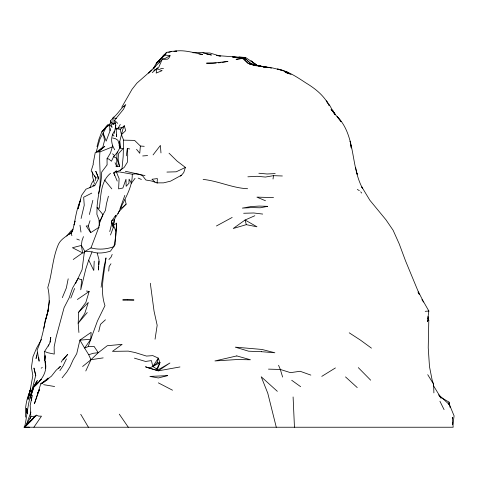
<?xml version="1.0" encoding="UTF-8"?>
<svg xmlns="http://www.w3.org/2000/svg" width="478" height="478" viewBox="0 0 478 478"><rect width="100%" height="100%" fill="white"/><g stroke="black" fill="none" stroke-linecap="round" stroke-linejoin="round"><path stroke-width="0.72" d="M25.459 417.163C24.94 408.152 26.308 398.837 30.353 390.705M110.502 235.003L113.31 227.426L113.513 225.335L116.638 223.166L115.688 236.299L113.949 246.624C106.6 249.343 98.576 249.916 90.981 247.927L84.403 251.727L82.067 269.723L75.566 283.621M112.491 145.593L112.306 146.919L99.932 151.896C98.791 165.752 102.011 179.847 98.564 193.494M86.416 291.018L89.153 291.472L85.867 302.443L78.697 312.194L78.171 323.242L78.912 332.497M94.22 261.143L93.766 270.5L88.717 260.134L92.045 251.858C98.044 253.896 104.491 252.976 110.478 251.147L115.12 244.503L116.638 223.166M101.121 287.29L103.869 267.758L106.002 257.899C104.174 273.733 99.639 289.847 104.963 305.639L97.44 321.001L90.778 339.284L79.892 340.121L84.606 348.068L88.185 346.604L90.778 339.284L91.113 332.359L79.892 340.121L76.731 353.702L73.164 359.785L70.057 366.674L66.8 372.015L62.104 377.853M169.039 153.193L177.105 161.116L185.404 167.431L183.755 172.54L181.538 175.175L170.58 181.15L163.56 182.859L157.077 182.871L151.203 180.917L145.892 180.033L142.396 175.54L138.937 174.255L135.453 173.849L132.269 174.207C132.531 188.714 123.246 200.85 118.072 213.732M109.868 124.8L106.451 127.005L103.152 133.063L106.176 141.088L110.077 130.703L110.197 128.612M157.101 183.253L157.37 178.569L151.944 179.286L155.015 182.07M115.849 166.219L119.56 166.511L118.162 159.114L118.454 153.743L123.091 148.55L120.163 148.12L119.745 141.476L121.466 134.682L125.678 130.625L124.298 125.75L120.277 129.347L121.466 134.682L123.587 140.144L123.193 156.3L122.021 168.453L120.342 170.288L113.752 172.827L114.696 175.48M98.719 266.336L98.45 270.052L98.982 259.691L97.231 253.179M98.827 264.848L99.095 261.137M114.182 133.47L115.915 124.949M108.727 271.11L109.121 266.551L110.968 263.76M123.587 140.144L134.599 140.395L140.383 146.047L139.755 153.295L136.547 149.315M45.159 355.178L44.585 360.872L45.201 356.474M50.28 342.182L50.423 340.796M50.566 339.41L50.782 337.337L49.676 343.461L44.585 351.438L45.512 368.281L45.398 361.726M115.132 216.6L115.79 215.273L111.482 221.147L113.31 227.426L114.362 219.42L118.95 211.64L126.132 204.088L125.045 199.541M273.028 179.011L273.488 175.665L282.361 175.982M126.294 155.816L127.327 148.467L129.723 148.969M452.899 424.398L454.1 415.896L449.511 404.794L448.985 402.094L440.638 397.182M155.051 339.183L157.172 325.279L154.053 311.172L150.313 283.251M95.146 180.72L95.6 177.78L94.68 175.773M93.102 163.858L95.277 152.422M24.719 426.537C28.13 411.11 28.005 393.932 37.344 380.56L32.229 389.379L30.156 397.827L35.695 375.373L33.95 368.024L35.826 375.75M49.473 300.686L47.316 313.956M38.724 357.544L39.118 361.195L37.111 350.027C41.245 340.802 43.408 330.913 45.237 321.025C48.917 310.198 50.543 298.75 47.794 287.481C52.317 273.159 52.466 257.767 58.603 243.953C61.823 237.793 68.575 235.529 72.805 230.755M43.791 328.296L45.524 319.668M68.193 278.811L66.323 288.037L62.319 297.657M32.379 395.187L30.18 405.272L30.837 416.75L30.084 418.716M89.386 214.52L92.852 200.348M30.759 388.196L28.071 399.166L30.287 390.377M37.451 352.31L36.017 358.524L36.943 355.728M108.428 196.201L106.451 203.807L105.441 210.416L102.985 214.616L99.89 221.965L98.313 228.621L90.981 247.927M28.071 399.166L30.192 390.263M98.683 331.756L100.47 324.329L105.459 319.782M121.466 134.682L122.78 129.442L124.298 125.75M71.939 235.702L71.049 233.682L72.614 230.498L75.04 221.069L74.09 224.977C75.626 216.415 77.089 207.805 80.627 199.774L78.081 208.719L81.553 195.436L85.98 189.174L94.752 185.643L98.689 178.372L95.827 171.333L98.689 178.372M109.737 231.561L111.858 223.25M81.093 218.476L84.242 205.253L83.674 197.217L91.788 193.106M159.043 63L159.933 60.348M96.998 146.632L98.988 139.086L101.987 131.366L106.098 127.064M30.759 388.279L30.006 391.07L32.833 375.66L31.452 367.241L32.982 356.684L36.585 348.121L41.508 339.434M47.92 311.142L45.237 321.025L48.625 309.105M250.06 64.416L250.382 63.233L244.21 57.432L237.823 57.623M179.961 366.955L158.29 370.856L145.485 366.793L149.172 368.126L152.793 366.512L156.993 362.916L158.343 358.13L152.799 355.626L146.477 356.074L135.238 352.579L128.313 351.127L112.467 351.36L122.129 344.345L107.275 345.719L98.271 352.698L90.975 359.713L82.604 366.507M30.419 389.731L28.094 397.493L29.403 394.201M112.306 146.919L110.526 152.9L107.054 158.744L107.084 164.802M96.066 152.303L100.057 138.799L103.152 133.063L104.551 140.478L102.806 147.206L96.066 152.303L99.036 151.687L99.932 151.896M93.288 164.181L91.167 170.909L95.6 177.78L98.677 178.127M88.717 260.134L85.807 268.983L80.728 289.793L81.708 279.379L80.537 279.499L78.039 278.507L72.525 288.126L69.208 297.71L64.088 307.653L56.093 337.229L54.145 346.926L54.253 354.09L47.382 352.639L44.585 351.438M110.508 173.335C100.135 181.736 101.217 196.404 99.197 208.378L97.046 207.601C97.572 195.633 101.539 184.078 101.706 172.068L106.947 165.095M99.406 227.014L90.677 232.696L88.263 225.957L90.025 220.74M34.01 386.792L30.753 396.37L31.375 400.002M30.945 412.03L26.182 425.145M37.977 393.639L34.434 403.749L40.917 383.446L48.774 378.624M83.453 236.634L82.001 240.715L81.368 245.435L82.61 252.88L73.218 259.506M153.139 68.82L156.33 63.198L160.835 58.543L165.31 55.048L170.078 55.705L169.015 57.868L167.682 59.153L162.126 59.511L148.724 73.104L151.849 70.009L136.911 83.118L132.036 89.326L121.741 107.281M157.095 370.444L159.945 362.712L158.343 358.13L152.793 366.512L156.712 368.932L157.095 370.444L158.29 370.856L169.911 363.005L157.095 370.444L149.172 368.126M114.35 131.151C110.4 136.911 110.956 144.021 114.738 149.775M165.31 55.048L166.487 52.395L171.459 51.475L168.662 52.455M38.24 392.97L39.543 389.612M124.836 195.353L120.044 208.695L122.966 207.004L126.132 204.088M89.918 187.812L91.746 183.176L93.766 180.033M48.344 346.162L48.87 344.829M70.798 298.105L74.61 288.485M112.181 254.427L111.069 257.11L108.93 259.542M85.783 370.982L90.975 359.713L88.711 354.73L84.606 348.068L90.778 339.284M39.411 389.379L37.487 393.896L39.56 389.265M162.126 59.511L158.409 68.121M28.525 394.78L30.431 390.783M117.821 151.932L113.579 156.7L111.446 161.229L108.793 159.001L107.054 158.744M100.022 220.908L102.985 214.616L97.046 207.601L96.891 214.329L99.89 221.965M66.424 358.906L63.281 365.461L59.905 370.617M71.049 233.682L72.614 230.498M156.712 368.932L159.945 362.712L156.993 362.916M26.272 425.271L30.837 416.75L36.149 415.914M119.004 145.617L119.996 146.674L120.092 147.457L116.996 153.002L116.686 163.458L117.486 166.744M116.518 134.234L116.68 136.589L116.118 128.749L118.197 128.098L120.277 124.483M61.244 362.139L62.546 359.928L67.727 354.359L63.096 359.916M157.644 67.631L156.898 68.736L152.225 72.614M33.89 427.236L41.484 416.171L38.563 416.111L36.471 415.077L24.671 427.236L32.498 419.517M246.056 59.571L244.431 58.197L244.861 57.569M153.707 68.378L155.338 66.06L153.575 68.372M110.077 130.703L109.39 124.441L110.968 122.332M135.047 178.324L131.39 183.205L129.096 179.142L128.935 183.277L126.15 186.312L125.989 179.22L122.87 188.021L118.604 188.876L119.112 178.623L116.399 172.11L119.416 171.925L132.269 174.207M32.779 419.194L34.948 416.32L23.9 427.236L453.168 427.236L452.343 417.306L452.367 418.722M108.667 124.382L107.472 124.931L102.005 131.976L104.383 129.263M153.074 154.902L160.393 145.426L160.972 152.924M116.064 129.203L114.541 120.319L123.527 109.211L125.792 104.551C120.755 108.106 117.994 114.051 113.035 117.809L112.999 124.328L115.515 123.258M153.922 68.085L155.374 66.526M66.783 236.078L70.858 231.011L73.14 229.105M58.603 368.532L60.437 366.315L56.081 370.307L51.433 376.192L41.305 383.858L40.917 383.446L41.891 383.565M87.241 312.576L78.171 323.242L84.714 313.574L88.316 302.484L78.697 312.194M428.479 311.411L428.85 310.999L422.725 300.292L417.814 290.552L405.535 260.874L399.196 243.828L393.107 230.259L385.967 219.82L369.87 200.258L361.828 186.97L362.587 188.457C350.255 165.8 356.104 135.943 337.205 116.548L341.053 121.549L331.051 109.313L334.917 113.854L331.762 109.934L333.471 112.3M109.39 124.441L112.049 127.429L110.478 120.88L112.874 118.281M38.342 382.472L34.918 386.057C41.759 379.855 47.902 371.454 45.141 361.721L45.661 364.445M39.321 381.45L41.281 379.401L33.974 386.302L30.753 396.37L31.554 400.528M45.547 380.548L48.129 378.098L42.93 382.657M237.572 59.565L236.15 59.308L243.416 58.119L244.21 57.432L244.431 58.197M164.468 55.406L162.783 56.876L163.219 55.472L165.531 54.026M113.883 117.08L113.035 117.809L116.459 118.424M180.391 176.131L181.538 175.175M116.489 170.67L113.752 172.827L117.206 181.06M115.294 122.565L112.999 124.328L110.478 120.88M69.25 234.399L71.586 232.607M120.342 170.288L124.202 167.372L127.363 162.221L127.716 155.135L127.327 148.467M92.828 185.679L93.993 184.825M45.356 381.127L47.669 379.508M77.376 299.509L89.153 291.472M41.305 383.858L44.329 381.94M321.778 376.377L335.413 367.94M41.174 368.162L42.321 367.516M170.078 55.705L164.964 58.471L160.835 58.543L156.88 62.648L166.487 52.395L166.9 52.514M216.438 225.98L232.177 217.436M159.945 362.712L152.793 366.512L151.424 360.579L145.551 361.452L134.42 358.147M185.404 167.431L176.221 171.805L166.93 172.074M106.17 126.556L110 124.794M153.737 70.248L155.738 69.334M254.834 215.733L245.089 220.005L233.234 228.49L246.301 224.666L256.967 226.799L245.089 220.005L246.301 224.666M170.419 51.791L171.68 51.325L176.573 51.116L174.607 51.403M88.711 354.73L93.216 353.29L98.271 352.698L94.058 346.377L88.185 346.604M173.98 51.349C183.504 49.413 193.237 52.723 202.564 54.45L198.872 53.954M121.998 127.626L118.197 128.098M222.449 62.361L227.964 61.417L212.907 63.126L206.502 63.186L216.158 63.006M273.488 175.665L265.409 177.051L257.098 176.292L247.885 176.812M90.975 359.713L103.164 357.885M236.15 59.308L242.585 58.501L248.255 63.443L255.061 65.606L248.799 63.58M425.217 311.333L428.85 310.999L427.41 321.712L427.38 320.218M218.261 62.833L221.069 62.6M142.701 155.948L147.594 155.577M84.403 251.727L87.904 251.452L92.045 251.858M275.179 173.586L267.059 173.992L258.855 173.245M192.933 52.765L201.65 52.347L211.455 55.024L206.526 54.08M243.655 213.26L253.758 212.985L262.697 214.066M84.498 252.832L82.61 252.88L72.435 247.735L81.368 245.435L85.03 251.571M88.263 225.957L86.195 225.975L90.677 232.696M28.555 427.236L29.2 427.236L24.599 427.236M24.856 427.236L25.698 427.236M202.977 52.909L209.926 53.01L218.816 55.693L237.452 57.139M273.518 197.593L256.913 197.133L265.487 200.76M268.475 369.135L280.329 369.464L290.481 372.649L300.148 371.275L310.849 375.105M235.373 57.121L232.511 57.019L245.674 57.569L257.242 65.372L262.966 66.699L257.307 65.522L268.074 67.607L266.682 67.374M216.576 55.364L218.721 55.472L220.782 56.183M245.268 57.414L238.713 57.085L245.674 57.569M260.319 66.579L261.801 66.669M140.383 146.047L144.237 146.316M217.072 55.568L219.88 56.105M259.99 66.556L261.376 66.657M120.277 129.347L116.118 128.749M160.59 68.348L163.488 68.647M247.61 188.726C232.32 188.063 218.309 180.923 203.126 179.423M263.396 66.872L268.027 67.44L263.832 66.872M257.343 65.928L269.174 67.655M112.629 137.987L115.461 138.704L117.917 140.257L120.092 147.457M263.754 66.872L265.738 67.153M267.065 67.344L268.385 67.535M54.623 386.511L43.617 384.676M263.282 66.759L265.32 67.129M144.989 175.605L125.367 171.273M270.118 67.852L271.45 68.127M123.306 106.367L124.71 106.696M288.156 72.411L277.539 68.981C288.12 71.085 297.137 77.155 305.98 82.987C314.5 88.101 322.692 94.519 327.812 103.176M248.255 63.443L254.487 65.187L253.86 65.05L272.436 67.924L283.484 70.648L283 70.457M288.27 73.403L285.079 72.172L291.054 74.484M76.803 239.048L79.438 240.07M247.138 60.485L250.382 63.233L256.656 65.839M138.172 178.079L141.369 179.471M113.579 156.7L116.769 158.278L119.56 166.511M250.382 63.233L256.083 65.821M93.622 185.07L94.752 185.643M158.343 382.854L172.522 390.203M114.051 136.015L112.969 135.382L112.904 134.127M357.335 189.437L359.337 190.626M349.233 332.819L360.472 340.127L371.448 348.151M448.304 403.952L449.511 404.794L438.732 394.804M291.705 380.261L300.62 386.678M117.719 123.378L114.541 120.319M114.786 155.953L112.563 153.802M277.33 391.321L261.209 376.766L267.782 393.233L276.278 427.236M345.51 376.903L357.239 387.58M358.291 367.618L370.665 380.183M243.416 58.119L247.771 63.12M104.545 179.973L111.822 188.87M360.711 191.845L361.685 193.058M438.947 395.443L441.104 398.168L433.325 385.465M334.325 113.483L335.18 114.666L332.282 110.322L333.775 112.748M119.291 414.175L128.283 427.236M421.901 299.628L423.514 302.036M327.854 103.29L326.384 100.906L329.802 105.548L333.608 112.348M328.589 104.485L329.324 105.68L328.571 104.425M427.732 374.674L433.6 384.204L433.893 392.898M80.734 414.295L88.406 427.236M334.606 113.985L332.622 110.418L333.566 112.336M439.945 401.281L444.08 409.64M419.266 294.472L418.065 291.939L418.656 293.253M115.037 162.735L116.895 166.72M278.56 365.264L280.329 369.464L282.629 377.064M115.778 231.029L113.513 225.335L114.362 219.42L111.482 221.147L113.31 227.426M433.6 384.204L432.154 380.147L429.483 366.596L428.234 347.721L428.79 320.726L428.007 316.376M427.989 317.912L428.79 320.726L428.019 318.019M94.393 183.689L92.756 177.344L92.338 171.793M356.97 173.293L357.203 174.255L355.626 167.664M448.985 402.094L450.162 407.638M79.993 225.228L80.985 232.087M26.983 412.878L26.362 408.469L27.061 413.458M27.348 413.356L27.037 408.983L27.294 413.434M119.745 141.476L120.163 148.12M99.006 220.388L99.316 225.538M293.098 396.961L294.466 427.236M452.421 422.271L452.457 424.398M156.898 68.736L156.181 73.08L162.108 70.642L156.898 68.736M157.298 62.08L156.3 63.992L157.298 62.08M104.766 146.31L98.092 151.867L104.766 146.31M167.497 375.648L158.379 377.961L149.877 376.419L167.497 375.648M236.813 355.919L214.939 360.944L236.921 359.552L250.466 359.767L236.813 355.919M267.596 206.353L260.253 207.781L251.745 207.583L242.394 208.109L250.914 206.574L259.178 206.066L267.596 206.353M127.393 299.843L122.732 299.939L133.965 300.011L127.393 299.843M261.621 351.712L248.608 351.199L235.29 347.153L261.962 349.454L274.838 352.758L261.621 351.712M251.243 61.1L250.98 60.909L257.295 65.659L251.243 61.1M351.288 147.875L350.159 141.237L351.288 147.875"/></g></svg>
